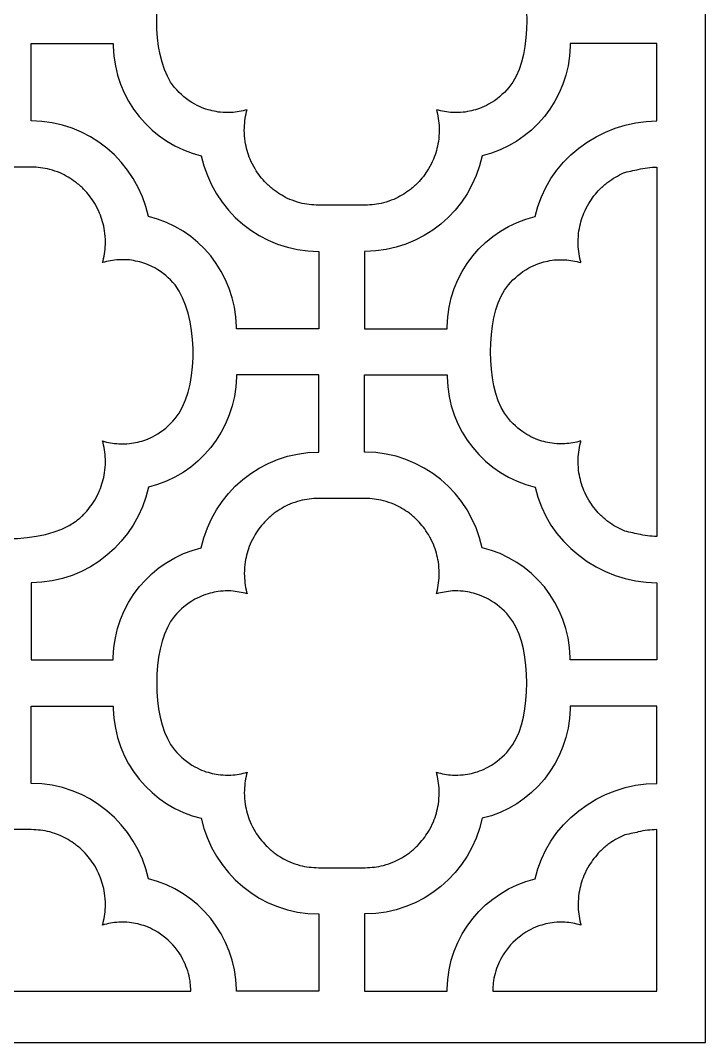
# Model space of a CAD drawing. Header units: centimetres. Extents: x -9.3 to 6, y -13.9 to 13.9.
# Drawn here: x -6.84 to -2.43, y -13.91 to -7.32 of the extents above; entities that cross this region are included whole.
import ezdxf

# ---------------------------------------------------------------- set-up
doc = ezdxf.new("R2010")
doc.units = ezdxf.units.CM
doc.header["$MEASUREMENT"] = 0
doc.layers.add('layer 1', color=7, linetype='Continuous')

msp = doc.modelspace()

# ---------------------------------------------------------------- linework, layer by layer
at = {"layer": 'layer 1', "color": 177}
msp.add_open_spline([(-9.26918, 13.91319), (-6.989, 13.91319), (-4.70881, 13.91319), (-2.42863, 13.91319), (-2.42863, 13.91319), (-2.42863, 4.64045), (-2.42863, -4.63228), (-2.42863, -13.90502), (-2.42863, -13.90502), (-4.70881, -13.90502), (-6.989, -13.90502), (-9.26918, -13.90502), (-9.26918, -13.90502), (-9.26918, -4.63228), (-9.26918, 4.64045), (-9.26918, 13.91319)], degree=3, knots=[0, 0, 0, 0, 0.2, 0.2, 0.2, 0.2, 0.4, 0.4, 0.4, 0.4, 0.6, 0.6, 0.6, 0.6, 1, 1, 1, 1], dxfattribs=at)
at = {"layer": 'layer 1', "color": 7}
for points, knots in [([(-3.66985, -6.92896), (-3.67836, -6.91746), (-3.68689, -6.90595), (-3.6954, -6.89445), (-3.6954, -6.89445), (-3.73439, -6.84898), (-3.77468, -6.81531), (-3.82626, -6.78527), (-3.82626, -6.78527), (-3.84557, -6.77525), (-3.86446, -6.7666), (-3.88464, -6.75853), (-3.88464, -6.75853), (-3.92015, -6.74634), (-3.95328, -6.73865), (-3.99046, -6.73386), (-3.99046, -6.73386), (-4.01343, -6.73208), (-4.03534, -6.73153), (-4.05837, -6.73213), (-4.05837, -6.73213), (-4.09495, -6.73495), (-4.12778, -6.7407), (-4.16292, -6.75062), (-4.16292, -6.75062), (-4.16178, -6.74678), (-4.16065, -6.74291), (-4.15954, -6.739), (-4.15954, -6.739), (-4.15019, -6.69819), (-4.14557, -6.66059), (-4.14451, -6.6187), (-4.14451, -6.6187), (-4.14514, -6.59374), (-4.1469, -6.57002), (-4.15003, -6.54524), (-4.15003, -6.54524), (-4.15716, -6.5051), (-4.16715, -6.46948), (-4.18199, -6.43155), (-4.18199, -6.43155), (-4.19168, -6.40993), (-4.20194, -6.38974), (-4.21366, -6.36917), (-4.21366, -6.36917), (-4.23509, -6.33543), (-4.25752, -6.30661), (-4.2849, -6.2776), (-4.2849, -6.2776), (-4.30185, -6.26125), (-4.31883, -6.24639), (-4.33724, -6.23175), (-4.33724, -6.23175), (-4.3696, -6.20845), (-4.40102, -6.19015), (-4.43721, -6.17357), (-4.43721, -6.17357), (-4.45922, -6.16477), (-4.48062, -6.15744), (-4.50337, -6.15088), (-4.50337, -6.15088), (-4.54374, -6.14142), (-4.58095, -6.13675), (-4.62237, -6.13569), (-4.62237, -6.13569), (-4.62269, -6.1357), (-4.62396, -6.13571), (-4.62561, -6.13572), (-4.62561, -6.13572), (-4.72366, -6.13572), (-4.8217, -6.13572), (-4.91974, -6.13572), (-4.91974, -6.13572), (-4.92139, -6.13571), (-4.92266, -6.1357), (-4.92298, -6.13569), (-4.92298, -6.13569), (-4.9644, -6.13675), (-5.0016, -6.14142), (-5.04198, -6.15088), (-5.04198, -6.15088), (-5.06474, -6.15744), (-5.08613, -6.16477), (-5.10814, -6.17357), (-5.10814, -6.17357), (-5.14433, -6.19015), (-5.17575, -6.20845), (-5.20811, -6.23175), (-5.20811, -6.23175), (-5.22653, -6.24639), (-5.2435, -6.26125), (-5.26045, -6.2776), (-5.26045, -6.2776), (-5.28783, -6.30661), (-5.31026, -6.33543), (-5.33169, -6.36917), (-5.33169, -6.36917), (-5.34342, -6.38974), (-5.35367, -6.40993), (-5.36336, -6.43155), (-5.36336, -6.43155), (-5.3782, -6.46948), (-5.38819, -6.5051), (-5.39532, -6.54524), (-5.39532, -6.54524), (-5.39846, -6.57002), (-5.40021, -6.59374), (-5.40084, -6.6187), (-5.40084, -6.6187), (-5.39979, -6.66059), (-5.39516, -6.69819), (-5.38581, -6.739), (-5.38581, -6.739), (-5.38471, -6.74291), (-5.38358, -6.74678), (-5.38243, -6.75062), (-5.38243, -6.75062), (-5.41757, -6.7407), (-5.45041, -6.73495), (-5.48698, -6.73213), (-5.48698, -6.73213), (-5.51001, -6.73153), (-5.53192, -6.73208), (-5.55489, -6.73386), (-5.55489, -6.73386), (-5.59208, -6.73865), (-5.6252, -6.74634), (-5.66071, -6.75853), (-5.66071, -6.75853), (-5.68089, -6.7666), (-5.69978, -6.77525), (-5.7191, -6.78527), (-5.7191, -6.78527), (-5.77068, -6.81531), (-5.81096, -6.84898), (-5.84995, -6.89445), (-5.84995, -6.89445), (-5.85847, -6.90595), (-5.86699, -6.91746), (-5.87551, -6.92896), (-5.87551, -6.92896), (-5.9952, -7.11737), (-5.99521, -7.53223), (-5.87551, -7.72064), (-5.87551, -7.72064), (-5.86699, -7.73214), (-5.85847, -7.74365), (-5.84995, -7.75515), (-5.84995, -7.75515), (-5.81096, -7.80062), (-5.77068, -7.83429), (-5.7191, -7.86433), (-5.7191, -7.86433), (-5.69978, -7.87435), (-5.68089, -7.88301), (-5.66071, -7.89107), (-5.66071, -7.89107), (-5.6252, -7.90325), (-5.59208, -7.91095), (-5.55489, -7.91574), (-5.55489, -7.91574), (-5.53192, -7.91752), (-5.51001, -7.91807), (-5.48698, -7.91747), (-5.48698, -7.91747), (-5.45041, -7.91465), (-5.41757, -7.9089), (-5.38243, -7.89899), (-5.38243, -7.89899), (-5.38358, -7.90282), (-5.38471, -7.90669), (-5.38581, -7.9106), (-5.38581, -7.9106), (-5.39516, -7.95141), (-5.39979, -7.98901), (-5.40084, -8.0309), (-5.40084, -8.0309), (-5.40021, -8.05586), (-5.39846, -8.07958), (-5.39532, -8.10436), (-5.39532, -8.10436), (-5.38819, -8.1445), (-5.3782, -8.18012), (-5.36336, -8.21805), (-5.36336, -8.21805), (-5.35367, -8.23967), (-5.34342, -8.25986), (-5.33169, -8.28043), (-5.33169, -8.28043), (-5.31026, -8.31416), (-5.28783, -8.34299), (-5.26045, -8.37201), (-5.26045, -8.37201), (-5.2435, -8.38835), (-5.22653, -8.40322), (-5.20811, -8.41785), (-5.20811, -8.41785), (-5.17575, -8.44115), (-5.14433, -8.45945), (-5.10814, -8.47603), (-5.10814, -8.47603), (-5.08613, -8.48483), (-5.06474, -8.49216), (-5.04198, -8.49872), (-5.04198, -8.49872), (-5.0016, -8.50818), (-4.9644, -8.51285), (-4.92298, -8.51391), (-4.92298, -8.51391), (-4.92266, -8.5139), (-4.92139, -8.51389), (-4.91974, -8.51388), (-4.91974, -8.51388), (-4.8217, -8.51388), (-4.72366, -8.51388), (-4.62561, -8.51388), (-4.62561, -8.51388), (-4.62396, -8.51389), (-4.62269, -8.5139), (-4.62237, -8.51391), (-4.62237, -8.51391), (-4.58095, -8.51285), (-4.54374, -8.50818), (-4.50337, -8.49872), (-4.50337, -8.49872), (-4.48062, -8.49216), (-4.45922, -8.48483), (-4.43721, -8.47603), (-4.43721, -8.47603), (-4.40102, -8.45945), (-4.3696, -8.44115), (-4.33724, -8.41785), (-4.33724, -8.41785), (-4.31883, -8.40322), (-4.30185, -8.38835), (-4.2849, -8.37201), (-4.2849, -8.37201), (-4.25752, -8.34299), (-4.23509, -8.31416), (-4.21366, -8.28043), (-4.21366, -8.28043), (-4.20194, -8.25986), (-4.19168, -8.23967), (-4.18199, -8.21805), (-4.18199, -8.21805), (-4.16715, -8.18012), (-4.15716, -8.1445), (-4.15003, -8.10436), (-4.15003, -8.10436), (-4.1469, -8.07958), (-4.14514, -8.05586), (-4.14451, -8.0309), (-4.14451, -8.0309), (-4.14557, -7.98901), (-4.15019, -7.95141), (-4.15954, -7.9106), (-4.15954, -7.9106), (-4.16065, -7.90669), (-4.16178, -7.90282), (-4.16292, -7.89899), (-4.16292, -7.89899), (-4.12778, -7.9089), (-4.09495, -7.91465), (-4.05837, -7.91747), (-4.05837, -7.91747), (-4.03534, -7.91807), (-4.01343, -7.91752), (-3.99046, -7.91574), (-3.99046, -7.91574), (-3.95328, -7.91095), (-3.92015, -7.90325), (-3.88464, -7.89107), (-3.88464, -7.89107), (-3.86446, -7.88301), (-3.84557, -7.87435), (-3.82626, -7.86433), (-3.82626, -7.86433), (-3.77468, -7.83429), (-3.73439, -7.80062), (-3.6954, -7.75515), (-3.6954, -7.75515), (-3.68689, -7.74365), (-3.67836, -7.73214), (-3.66985, -7.72064), (-3.66985, -7.72064), (-3.55015, -7.53223), (-3.55016, -7.11736), (-3.66985, -6.92896)], [0, 0, 0, 0, 0.0136986, 0.0136986, 0.0136986, 0.0136986, 0.0273973, 0.0273973, 0.0273973, 0.0273973, 0.0410959, 0.0410959, 0.0410959, 0.0410959, 0.0547945, 0.0547945, 0.0547945, 0.0547945, 0.0684932, 0.0684932, 0.0684932, 0.0684932, 0.0821918, 0.0821918, 0.0821918, 0.0821918, 0.0958904, 0.0958904, 0.0958904, 0.0958904, 0.109589, 0.109589, 0.109589, 0.109589, 0.1232877, 0.1232877, 0.1232877, 0.1232877, 0.1369863, 0.1369863, 0.1369863, 0.1369863, 0.1506849, 0.1506849, 0.1506849, 0.1506849, 0.1643836, 0.1643836, 0.1643836, 0.1643836, 0.1780822, 0.1780822, 0.1780822, 0.1780822, 0.1917808, 0.1917808, 0.1917808, 0.1917808, 0.2054795, 0.2054795, 0.2054795, 0.2054795, 0.2191781, 0.2191781, 0.2191781, 0.2191781, 0.2328767, 0.2328767, 0.2328767, 0.2328767, 0.2465753, 0.2465753, 0.2465753, 0.2465753, 0.260274, 0.260274, 0.260274, 0.260274, 0.2739726, 0.2739726, 0.2739726, 0.2739726, 0.2876712, 0.2876712, 0.2876712, 0.2876712, 0.3013699, 0.3013699, 0.3013699, 0.3013699, 0.3150685, 0.3150685, 0.3150685, 0.3150685, 0.3287671, 0.3287671, 0.3287671, 0.3287671, 0.3424658, 0.3424658, 0.3424658, 0.3424658, 0.3561644, 0.3561644, 0.3561644, 0.3561644, 0.369863, 0.369863, 0.369863, 0.369863, 0.3835616, 0.3835616, 0.3835616, 0.3835616, 0.3972603, 0.3972603, 0.3972603, 0.3972603, 0.4109589, 0.4109589, 0.4109589, 0.4109589, 0.4246575, 0.4246575, 0.4246575, 0.4246575, 0.4383562, 0.4383562, 0.4383562, 0.4383562, 0.4520548, 0.4520548, 0.4520548, 0.4520548, 0.4657534, 0.4657534, 0.4657534, 0.4657534, 0.4794521, 0.4794521, 0.4794521, 0.4794521, 0.4931507, 0.4931507, 0.4931507, 0.4931507, 0.5068493, 0.5068493, 0.5068493, 0.5068493, 0.5205479, 0.5205479, 0.5205479, 0.5205479, 0.5342466, 0.5342466, 0.5342466, 0.5342466, 0.5479452, 0.5479452, 0.5479452, 0.5479452, 0.5616438, 0.5616438, 0.5616438, 0.5616438, 0.5753425, 0.5753425, 0.5753425, 0.5753425, 0.5890411, 0.5890411, 0.5890411, 0.5890411, 0.6027397, 0.6027397, 0.6027397, 0.6027397, 0.6164384, 0.6164384, 0.6164384, 0.6164384, 0.630137, 0.630137, 0.630137, 0.630137, 0.6438356, 0.6438356, 0.6438356, 0.6438356, 0.6575342, 0.6575342, 0.6575342, 0.6575342, 0.6712329, 0.6712329, 0.6712329, 0.6712329, 0.6849315, 0.6849315, 0.6849315, 0.6849315, 0.6986301, 0.6986301, 0.6986301, 0.6986301, 0.7123288, 0.7123288, 0.7123288, 0.7123288, 0.7260274, 0.7260274, 0.7260274, 0.7260274, 0.739726, 0.739726, 0.739726, 0.739726, 0.7534247, 0.7534247, 0.7534247, 0.7534247, 0.7671233, 0.7671233, 0.7671233, 0.7671233, 0.7808219, 0.7808219, 0.7808219, 0.7808219, 0.7945205, 0.7945205, 0.7945205, 0.7945205, 0.8082192, 0.8082192, 0.8082192, 0.8082192, 0.8219178, 0.8219178, 0.8219178, 0.8219178, 0.8356164, 0.8356164, 0.8356164, 0.8356164, 0.8493151, 0.8493151, 0.8493151, 0.8493151, 0.8630137, 0.8630137, 0.8630137, 0.8630137, 0.8767123, 0.8767123, 0.8767123, 0.8767123, 0.890411, 0.890411, 0.890411, 0.890411, 0.9041096, 0.9041096, 0.9041096, 0.9041096, 0.9178082, 0.9178082, 0.9178082, 0.9178082, 0.9315068, 0.9315068, 0.9315068, 0.9315068, 0.9452055, 0.9452055, 0.9452055, 0.9452055, 0.9589041, 0.9589041, 0.9589041, 0.9589041, 0.9726027, 0.9726027, 0.9726027, 0.9726027, 1, 1, 1, 1]), ([(-6.24499, -7.47345), (-6.42156, -7.47345), (-6.59812, -7.47345), (-6.77469, -7.47345), (-6.77469, -7.47345), (-6.77469, -7.63929), (-6.77469, -7.80513), (-6.77469, -7.97098), (-6.77469, -7.97098), (-6.77382, -7.97098), (-6.77326, -7.97097), (-6.77313, -7.97097), (-6.77313, -7.97097), (-6.40385, -7.97097), (-6.09377, -8.23537), (-6.01852, -8.58644), (-6.01852, -8.58644), (-5.69805, -8.66257), (-5.45722, -8.95161), (-5.45118, -9.29679), (-5.45118, -9.29679), (-5.45115, -9.29848), (-5.45112, -9.30343), (-5.4511, -9.3089), (-5.4511, -9.3089), (-5.27398, -9.3089), (-5.09686, -9.3089), (-4.91974, -9.3089), (-4.91974, -9.3089), (-4.91974, -9.14303), (-4.91974, -8.97716), (-4.91974, -8.8113), (-4.91974, -8.8113), (-4.92139, -8.81131), (-4.92266, -8.81131), (-4.92298, -8.81131), (-4.92298, -8.81131), (-5.29226, -8.81131), (-5.60235, -8.54691), (-5.67759, -8.19584), (-5.67759, -8.19584), (-5.99672, -8.12004), (-6.23687, -7.8331), (-6.24485, -7.48984), (-6.24485, -7.48984), (-6.24491, -7.48709), (-6.24496, -7.48026), (-6.24499, -7.47345)], [0, 0, 0, 0, 0.0769231, 0.0769231, 0.0769231, 0.0769231, 0.1538462, 0.1538462, 0.1538462, 0.1538462, 0.2307692, 0.2307692, 0.2307692, 0.2307692, 0.3076923, 0.3076923, 0.3076923, 0.3076923, 0.3846154, 0.3846154, 0.3846154, 0.3846154, 0.4615385, 0.4615385, 0.4615385, 0.4615385, 0.5384615, 0.5384615, 0.5384615, 0.5384615, 0.6153846, 0.6153846, 0.6153846, 0.6153846, 0.6923077, 0.6923077, 0.6923077, 0.6923077, 0.7692308, 0.7692308, 0.7692308, 0.7692308, 0.8461538, 0.8461538, 0.8461538, 0.8461538, 1, 1, 1, 1]), ([(-3.30037, -7.47345), (-3.11414, -7.47345), (-2.92792, -7.47345), (-2.7417, -7.47345), (-2.7417, -7.47345), (-2.7417, -7.63929), (-2.7417, -7.80513), (-2.7417, -7.97098), (-2.7417, -7.97098), (-2.74258, -7.97098), (-2.74313, -7.97097), (-2.74327, -7.97097), (-2.74327, -7.97097), (-3.11254, -7.97097), (-3.45159, -8.23537), (-3.52683, -8.58644), (-3.52683, -8.58644), (-3.8473, -8.66257), (-4.08813, -8.95161), (-4.09417, -9.29679), (-4.09417, -9.29679), (-4.0942, -9.29848), (-4.09423, -9.30343), (-4.09425, -9.3089), (-4.09425, -9.3089), (-4.27137, -9.3089), (-4.4485, -9.3089), (-4.62561, -9.3089), (-4.62561, -9.3089), (-4.62561, -9.14303), (-4.62561, -8.97716), (-4.62561, -8.8113), (-4.62561, -8.8113), (-4.62396, -8.81131), (-4.62269, -8.81131), (-4.62237, -8.81131), (-4.62237, -8.81131), (-4.25309, -8.81131), (-3.943, -8.54691), (-3.86777, -8.19584), (-3.86777, -8.19584), (-3.54864, -8.12004), (-3.30848, -7.8331), (-3.30051, -7.48984), (-3.30051, -7.48984), (-3.30044, -7.48709), (-3.3004, -7.48026), (-3.30037, -7.47345)], [0, 0, 0, 0, 0.0769231, 0.0769231, 0.0769231, 0.0769231, 0.1538462, 0.1538462, 0.1538462, 0.1538462, 0.2307692, 0.2307692, 0.2307692, 0.2307692, 0.3076923, 0.3076923, 0.3076923, 0.3076923, 0.3846154, 0.3846154, 0.3846154, 0.3846154, 0.4615385, 0.4615385, 0.4615385, 0.4615385, 0.5384615, 0.5384615, 0.5384615, 0.5384615, 0.6153846, 0.6153846, 0.6153846, 0.6153846, 0.6923077, 0.6923077, 0.6923077, 0.6923077, 0.7692308, 0.7692308, 0.7692308, 0.7692308, 0.8461538, 0.8461538, 0.8461538, 0.8461538, 1, 1, 1, 1]), ([(-8.02628, -9.06165), (-8.01777, -9.05014), (-8.00924, -9.03864), (-8.00073, -9.02713), (-8.00073, -9.02713), (-7.96174, -8.98167), (-7.92145, -8.94799), (-7.86987, -8.91796), (-7.86987, -8.91796), (-7.85056, -8.90794), (-7.83166, -8.89928), (-7.81149, -8.89121), (-7.81149, -8.89121), (-7.77598, -8.87903), (-7.74285, -8.87133), (-7.70566, -8.86654), (-7.70566, -8.86654), (-7.6827, -8.86477), (-7.66079, -8.86421), (-7.63776, -8.86481), (-7.63776, -8.86481), (-7.60118, -8.86763), (-7.56835, -8.87338), (-7.53321, -8.8833), (-7.53321, -8.8833), (-7.53436, -8.87946), (-7.53548, -8.87559), (-7.53658, -8.87168), (-7.53658, -8.87168), (-7.54594, -8.83087), (-7.55056, -8.79327), (-7.55161, -8.75139), (-7.55161, -8.75139), (-7.55098, -8.72643), (-7.54923, -8.70271), (-7.5461, -8.67793), (-7.5461, -8.67793), (-7.53897, -8.63778), (-7.52898, -8.60217), (-7.51413, -8.56423), (-7.51413, -8.56423), (-7.50444, -8.54262), (-7.49419, -8.52242), (-7.48247, -8.50186), (-7.48247, -8.50186), (-7.46104, -8.46812), (-7.4386, -8.43929), (-7.41123, -8.41028), (-7.41123, -8.41028), (-7.39427, -8.39393), (-7.3773, -8.37907), (-7.35889, -8.36443), (-7.35889, -8.36443), (-7.32652, -8.34113), (-7.29511, -8.32283), (-7.25892, -8.30625), (-7.25892, -8.30625), (-7.23691, -8.29745), (-7.21551, -8.29012), (-7.19275, -8.28356), (-7.19275, -8.28356), (-7.15239, -8.2741), (-7.11518, -8.26944), (-7.07376, -8.26837), (-7.07376, -8.26837), (-7.07356, -8.26838), (-7.07235, -8.26838), (-7.0705, -8.26839), (-7.0705, -8.26839), (-6.9719, -8.26838), (-6.8733, -8.26838), (-6.77469, -8.26838), (-6.77469, -8.26838), (-6.77381, -8.26838), (-6.77325, -8.26837), (-6.77313, -8.26837), (-6.77313, -8.26837), (-6.73171, -8.26944), (-6.69451, -8.2741), (-6.65413, -8.28356), (-6.65413, -8.28356), (-6.63137, -8.29012), (-6.60998, -8.29745), (-6.58797, -8.30625), (-6.58797, -8.30625), (-6.55178, -8.32283), (-6.52037, -8.34113), (-6.488, -8.36443), (-6.488, -8.36443), (-6.46959, -8.37907), (-6.45261, -8.39393), (-6.43566, -8.41028), (-6.43566, -8.41028), (-6.40829, -8.43929), (-6.38585, -8.46812), (-6.36442, -8.50186), (-6.36442, -8.50186), (-6.3527, -8.52242), (-6.34244, -8.54262), (-6.33275, -8.56423), (-6.33275, -8.56423), (-6.31791, -8.60217), (-6.30792, -8.63778), (-6.30079, -8.67793), (-6.30079, -8.67793), (-6.29766, -8.70271), (-6.2959, -8.72643), (-6.29527, -8.75139), (-6.29527, -8.75139), (-6.29633, -8.79327), (-6.30095, -8.83087), (-6.3103, -8.87168), (-6.3103, -8.87168), (-6.3114, -8.87559), (-6.31253, -8.87946), (-6.31368, -8.8833), (-6.31368, -8.8833), (-6.27854, -8.87338), (-6.24571, -8.86763), (-6.20913, -8.86481), (-6.20913, -8.86481), (-6.1861, -8.86421), (-6.16419, -8.86477), (-6.14122, -8.86654), (-6.14122, -8.86654), (-6.10404, -8.87133), (-6.07091, -8.87903), (-6.03541, -8.89121), (-6.03541, -8.89121), (-6.01522, -8.89928), (-5.99633, -8.90794), (-5.97702, -8.91796), (-5.97702, -8.91796), (-5.92544, -8.94799), (-5.88516, -8.98167), (-5.84616, -9.02713), (-5.84616, -9.02713), (-5.70177, -9.22214), (-5.69126, -9.64986), (-5.8206, -9.85345), (-5.8206, -9.85345), (-5.82913, -9.86496), (-5.83764, -9.87646), (-5.84616, -9.88797), (-5.84616, -9.88797), (-5.88516, -9.93343), (-5.92544, -9.96711), (-5.97702, -9.99714), (-5.97702, -9.99714), (-5.99633, -10.00716), (-6.01522, -10.01582), (-6.03541, -10.02389), (-6.03541, -10.02389), (-6.07091, -10.03607), (-6.10404, -10.04376), (-6.14122, -10.04856), (-6.14122, -10.04856), (-6.16419, -10.05034), (-6.1861, -10.05088), (-6.20913, -10.05029), (-6.20913, -10.05029), (-6.24571, -10.04747), (-6.27854, -10.04171), (-6.31368, -10.0318), (-6.31368, -10.0318), (-6.31253, -10.03564), (-6.3114, -10.03951), (-6.3103, -10.04342), (-6.3103, -10.04342), (-6.30095, -10.08423), (-6.29633, -10.12183), (-6.29527, -10.16371), (-6.29527, -10.16371), (-6.2959, -10.18867), (-6.29766, -10.2124), (-6.30079, -10.23717), (-6.30079, -10.23717), (-6.30792, -10.27732), (-6.31791, -10.31294), (-6.33275, -10.35087), (-6.33275, -10.35087), (-6.34244, -10.37249), (-6.3527, -10.39268), (-6.36442, -10.41325), (-6.36442, -10.41325), (-6.38585, -10.44698), (-6.40829, -10.47581), (-6.43566, -10.50482), (-6.43566, -10.50482), (-6.45261, -10.52117), (-6.46959, -10.53603), (-6.488, -10.55067), (-6.488, -10.55067), (-6.69182, -10.69736), (-7.15512, -10.69733), (-7.35889, -10.55067), (-7.35889, -10.55067), (-7.3773, -10.53603), (-7.39427, -10.52117), (-7.41123, -10.50482), (-7.41123, -10.50482), (-7.4386, -10.47581), (-7.46104, -10.44698), (-7.48247, -10.41325), (-7.48247, -10.41325), (-7.49419, -10.39268), (-7.50444, -10.37249), (-7.51413, -10.35087), (-7.51413, -10.35087), (-7.52898, -10.31294), (-7.53897, -10.27732), (-7.5461, -10.23717), (-7.5461, -10.23717), (-7.54923, -10.2124), (-7.55098, -10.18867), (-7.55161, -10.16371), (-7.55161, -10.16371), (-7.55056, -10.12183), (-7.54594, -10.08423), (-7.53658, -10.04342), (-7.53658, -10.04342), (-7.53548, -10.03951), (-7.53436, -10.03564), (-7.53321, -10.0318), (-7.53321, -10.0318), (-7.56835, -10.04171), (-7.60118, -10.04747), (-7.63776, -10.05029), (-7.63776, -10.05029), (-7.66079, -10.05088), (-7.6827, -10.05034), (-7.70566, -10.04856), (-7.70566, -10.04856), (-7.74285, -10.04376), (-7.77598, -10.03607), (-7.81149, -10.02389), (-7.81149, -10.02389), (-7.83166, -10.01582), (-7.85056, -10.00716), (-7.86987, -9.99714), (-7.86987, -9.99714), (-8.16381, -9.82597), (-8.19136, -9.32147), (-8.02628, -9.06165)], [0, 0, 0, 0, 0.016129, 0.016129, 0.016129, 0.016129, 0.0322581, 0.0322581, 0.0322581, 0.0322581, 0.0483871, 0.0483871, 0.0483871, 0.0483871, 0.0645161, 0.0645161, 0.0645161, 0.0645161, 0.0806452, 0.0806452, 0.0806452, 0.0806452, 0.0967742, 0.0967742, 0.0967742, 0.0967742, 0.1129032, 0.1129032, 0.1129032, 0.1129032, 0.1290323, 0.1290323, 0.1290323, 0.1290323, 0.1451613, 0.1451613, 0.1451613, 0.1451613, 0.1612903, 0.1612903, 0.1612903, 0.1612903, 0.1774194, 0.1774194, 0.1774194, 0.1774194, 0.1935484, 0.1935484, 0.1935484, 0.1935484, 0.2096774, 0.2096774, 0.2096774, 0.2096774, 0.2258065, 0.2258065, 0.2258065, 0.2258065, 0.2419355, 0.2419355, 0.2419355, 0.2419355, 0.2580645, 0.2580645, 0.2580645, 0.2580645, 0.2741935, 0.2741935, 0.2741935, 0.2741935, 0.2903226, 0.2903226, 0.2903226, 0.2903226, 0.3064516, 0.3064516, 0.3064516, 0.3064516, 0.3225806, 0.3225806, 0.3225806, 0.3225806, 0.3387097, 0.3387097, 0.3387097, 0.3387097, 0.3548387, 0.3548387, 0.3548387, 0.3548387, 0.3709677, 0.3709677, 0.3709677, 0.3709677, 0.3870968, 0.3870968, 0.3870968, 0.3870968, 0.4032258, 0.4032258, 0.4032258, 0.4032258, 0.4193548, 0.4193548, 0.4193548, 0.4193548, 0.4354839, 0.4354839, 0.4354839, 0.4354839, 0.4516129, 0.4516129, 0.4516129, 0.4516129, 0.4677419, 0.4677419, 0.4677419, 0.4677419, 0.483871, 0.483871, 0.483871, 0.483871, 0.5, 0.5, 0.5, 0.5, 0.516129, 0.516129, 0.516129, 0.516129, 0.5322581, 0.5322581, 0.5322581, 0.5322581, 0.5483871, 0.5483871, 0.5483871, 0.5483871, 0.5645161, 0.5645161, 0.5645161, 0.5645161, 0.5806452, 0.5806452, 0.5806452, 0.5806452, 0.5967742, 0.5967742, 0.5967742, 0.5967742, 0.6129032, 0.6129032, 0.6129032, 0.6129032, 0.6290323, 0.6290323, 0.6290323, 0.6290323, 0.6451613, 0.6451613, 0.6451613, 0.6451613, 0.6612903, 0.6612903, 0.6612903, 0.6612903, 0.6774194, 0.6774194, 0.6774194, 0.6774194, 0.6935484, 0.6935484, 0.6935484, 0.6935484, 0.7096774, 0.7096774, 0.7096774, 0.7096774, 0.7258065, 0.7258065, 0.7258065, 0.7258065, 0.7419355, 0.7419355, 0.7419355, 0.7419355, 0.7580645, 0.7580645, 0.7580645, 0.7580645, 0.7741935, 0.7741935, 0.7741935, 0.7741935, 0.7903226, 0.7903226, 0.7903226, 0.7903226, 0.8064516, 0.8064516, 0.8064516, 0.8064516, 0.8225806, 0.8225806, 0.8225806, 0.8225806, 0.8387097, 0.8387097, 0.8387097, 0.8387097, 0.8548387, 0.8548387, 0.8548387, 0.8548387, 0.8709677, 0.8709677, 0.8709677, 0.8709677, 0.8870968, 0.8870968, 0.8870968, 0.8870968, 0.9032258, 0.9032258, 0.9032258, 0.9032258, 0.9193548, 0.9193548, 0.9193548, 0.9193548, 0.9354839, 0.9354839, 0.9354839, 0.9354839, 0.9516129, 0.9516129, 0.9516129, 0.9516129, 0.9677419, 0.9677419, 0.9677419, 0.9677419, 1, 1, 1, 1]), ([(-2.7417, -8.26838), (-2.74258, -8.26838), (-2.74314, -8.26837), (-2.74327, -8.26837), (-2.74327, -8.26837), (-2.78469, -8.26944), (-2.82189, -8.2741), (-2.86226, -8.28356), (-2.86226, -8.28356), (-2.88502, -8.29012), (-2.93538, -8.29745), (-2.95739, -8.30625), (-2.95739, -8.30625), (-2.99357, -8.32283), (-3.02499, -8.34113), (-3.05736, -8.36443), (-3.05736, -8.36443), (-3.07577, -8.37907), (-3.09274, -8.39393), (-3.10969, -8.41028), (-3.10969, -8.41028), (-3.13707, -8.43929), (-3.1595, -8.46812), (-3.18093, -8.50186), (-3.18093, -8.50186), (-3.19265, -8.52242), (-3.20291, -8.54262), (-3.2126, -8.56423), (-3.2126, -8.56423), (-3.22744, -8.60217), (-3.23743, -8.63778), (-3.24456, -8.67793), (-3.24456, -8.67793), (-3.24769, -8.70271), (-3.24945, -8.72643), (-3.25008, -8.75139), (-3.25008, -8.75139), (-3.24903, -8.79327), (-3.24441, -8.83087), (-3.23505, -8.87168), (-3.23505, -8.87168), (-3.23395, -8.87559), (-3.23282, -8.87946), (-3.23167, -8.8833), (-3.23167, -8.8833), (-3.26681, -8.87338), (-3.29964, -8.86763), (-3.33622, -8.86481), (-3.33622, -8.86481), (-3.35925, -8.86421), (-3.38116, -8.86477), (-3.40413, -8.86654), (-3.40413, -8.86654), (-3.44132, -8.87133), (-3.47444, -8.87903), (-3.50995, -8.89121), (-3.50995, -8.89121), (-3.53013, -8.89928), (-3.54902, -8.90794), (-3.56833, -8.91796), (-3.56833, -8.91796), (-3.61991, -8.94799), (-3.6602, -8.98167), (-3.69919, -9.02713), (-3.69919, -9.02713), (-3.70771, -9.03864), (-3.71623, -9.05014), (-3.72475, -9.06165), (-3.72475, -9.06165), (-3.84418, -9.24962), (-3.84418, -9.66547), (-3.72475, -9.85345), (-3.72475, -9.85345), (-3.71623, -9.86496), (-3.70771, -9.87646), (-3.69919, -9.88797), (-3.69919, -9.88797), (-3.6602, -9.93343), (-3.61991, -9.96711), (-3.56833, -9.99714), (-3.56833, -9.99714), (-3.54902, -10.00716), (-3.53013, -10.01582), (-3.50995, -10.02389), (-3.50995, -10.02389), (-3.47444, -10.03607), (-3.44132, -10.04376), (-3.40413, -10.04856), (-3.40413, -10.04856), (-3.38116, -10.05034), (-3.35925, -10.05088), (-3.33622, -10.05029), (-3.33622, -10.05029), (-3.29964, -10.04747), (-3.26681, -10.04171), (-3.23167, -10.0318), (-3.23167, -10.0318), (-3.23282, -10.03564), (-3.23395, -10.03951), (-3.23505, -10.04342), (-3.23505, -10.04342), (-3.24441, -10.08423), (-3.24903, -10.12183), (-3.25008, -10.16371), (-3.25008, -10.16371), (-3.24945, -10.18867), (-3.24769, -10.2124), (-3.24456, -10.23717), (-3.24456, -10.23717), (-3.23743, -10.27732), (-3.22744, -10.31294), (-3.2126, -10.35087), (-3.2126, -10.35087), (-3.20291, -10.37249), (-3.19265, -10.39268), (-3.18093, -10.41325), (-3.18093, -10.41325), (-3.1595, -10.44698), (-3.13707, -10.47581), (-3.10969, -10.50482), (-3.10969, -10.50482), (-3.09274, -10.52117), (-3.07577, -10.53603), (-3.05736, -10.55067), (-3.05736, -10.55067), (-3.02499, -10.57397), (-2.99357, -10.59227), (-2.95739, -10.60884), (-2.95739, -10.60884), (-2.93538, -10.61765), (-2.88502, -10.62498), (-2.86226, -10.63154), (-2.86226, -10.63154), (-2.82189, -10.641), (-2.78469, -10.64566), (-2.74327, -10.64673), (-2.74327, -10.64673), (-2.74314, -10.64673), (-2.74258, -10.64672), (-2.7417, -10.64672), (-2.7417, -10.64672), (-2.7417, -9.85394), (-2.7417, -9.06116), (-2.7417, -8.26838)], [0, 0, 0, 0, 0.027027, 0.027027, 0.027027, 0.027027, 0.0540541, 0.0540541, 0.0540541, 0.0540541, 0.0810811, 0.0810811, 0.0810811, 0.0810811, 0.1081081, 0.1081081, 0.1081081, 0.1081081, 0.1351351, 0.1351351, 0.1351351, 0.1351351, 0.1621622, 0.1621622, 0.1621622, 0.1621622, 0.1891892, 0.1891892, 0.1891892, 0.1891892, 0.2162162, 0.2162162, 0.2162162, 0.2162162, 0.2432432, 0.2432432, 0.2432432, 0.2432432, 0.2702703, 0.2702703, 0.2702703, 0.2702703, 0.2972973, 0.2972973, 0.2972973, 0.2972973, 0.3243243, 0.3243243, 0.3243243, 0.3243243, 0.3513514, 0.3513514, 0.3513514, 0.3513514, 0.3783784, 0.3783784, 0.3783784, 0.3783784, 0.4054054, 0.4054054, 0.4054054, 0.4054054, 0.4324324, 0.4324324, 0.4324324, 0.4324324, 0.4594595, 0.4594595, 0.4594595, 0.4594595, 0.4864865, 0.4864865, 0.4864865, 0.4864865, 0.5135135, 0.5135135, 0.5135135, 0.5135135, 0.5405405, 0.5405405, 0.5405405, 0.5405405, 0.5675676, 0.5675676, 0.5675676, 0.5675676, 0.5945946, 0.5945946, 0.5945946, 0.5945946, 0.6216216, 0.6216216, 0.6216216, 0.6216216, 0.6486486, 0.6486486, 0.6486486, 0.6486486, 0.6756757, 0.6756757, 0.6756757, 0.6756757, 0.7027027, 0.7027027, 0.7027027, 0.7027027, 0.7297297, 0.7297297, 0.7297297, 0.7297297, 0.7567568, 0.7567568, 0.7567568, 0.7567568, 0.7837838, 0.7837838, 0.7837838, 0.7837838, 0.8108108, 0.8108108, 0.8108108, 0.8108108, 0.8378378, 0.8378378, 0.8378378, 0.8378378, 0.8648649, 0.8648649, 0.8648649, 0.8648649, 0.8918919, 0.8918919, 0.8918919, 0.8918919, 0.9189189, 0.9189189, 0.9189189, 0.9189189, 0.9459459, 0.9459459, 0.9459459, 0.9459459, 1, 1, 1, 1]), ([(-6.24499, -11.44165), (-6.42156, -11.44165), (-6.59812, -11.44165), (-6.77469, -11.44165), (-6.77469, -11.44165), (-6.77469, -11.27581), (-6.77469, -11.10996), (-6.77469, -10.94413), (-6.77469, -10.94413), (-6.77382, -10.94413), (-6.77326, -10.94413), (-6.77313, -10.94413), (-6.77313, -10.94413), (-6.40385, -10.94413), (-6.09377, -10.67973), (-6.01852, -10.32866), (-6.01852, -10.32866), (-5.69805, -10.25254), (-5.45722, -9.96349), (-5.45118, -9.61831), (-5.45118, -9.61831), (-5.45115, -9.61662), (-5.45112, -9.61168), (-5.4511, -9.6062), (-5.4511, -9.6062), (-5.27398, -9.6062), (-5.09686, -9.6062), (-4.91974, -9.6062), (-4.91974, -9.6062), (-4.91974, -9.77207), (-4.91974, -9.93793), (-4.91974, -10.1038), (-4.91974, -10.1038), (-4.92139, -10.1038), (-4.92266, -10.10379), (-4.92298, -10.10379), (-4.92298, -10.10379), (-5.29226, -10.10379), (-5.60235, -10.36819), (-5.67759, -10.71926), (-5.67759, -10.71926), (-5.99672, -10.79506), (-6.23687, -11.082), (-6.24485, -11.42526), (-6.24485, -11.42526), (-6.24491, -11.42801), (-6.24496, -11.43484), (-6.24499, -11.44165)], [0, 0, 0, 0, 0.0769231, 0.0769231, 0.0769231, 0.0769231, 0.1538462, 0.1538462, 0.1538462, 0.1538462, 0.2307692, 0.2307692, 0.2307692, 0.2307692, 0.3076923, 0.3076923, 0.3076923, 0.3076923, 0.3846154, 0.3846154, 0.3846154, 0.3846154, 0.4615385, 0.4615385, 0.4615385, 0.4615385, 0.5384615, 0.5384615, 0.5384615, 0.5384615, 0.6153846, 0.6153846, 0.6153846, 0.6153846, 0.6923077, 0.6923077, 0.6923077, 0.6923077, 0.7692308, 0.7692308, 0.7692308, 0.7692308, 0.8461538, 0.8461538, 0.8461538, 0.8461538, 1, 1, 1, 1]), ([(-3.30037, -11.44165), (-3.11414, -11.44165), (-2.92792, -11.44165), (-2.7417, -11.44165), (-2.7417, -11.44165), (-2.7417, -11.27581), (-2.7417, -11.10996), (-2.7417, -10.94413), (-2.7417, -10.94413), (-2.74258, -10.94413), (-2.74313, -10.94413), (-2.74327, -10.94413), (-2.74327, -10.94413), (-3.11254, -10.94413), (-3.45159, -10.67973), (-3.52683, -10.32866), (-3.52683, -10.32866), (-3.8473, -10.25254), (-4.08813, -9.96349), (-4.09417, -9.61831), (-4.09417, -9.61831), (-4.0942, -9.61662), (-4.09423, -9.61168), (-4.09425, -9.6062), (-4.09425, -9.6062), (-4.27137, -9.6062), (-4.4485, -9.6062), (-4.62561, -9.6062), (-4.62561, -9.6062), (-4.62561, -9.77207), (-4.62561, -9.93793), (-4.62561, -10.1038), (-4.62561, -10.1038), (-4.62396, -10.1038), (-4.62269, -10.10379), (-4.62237, -10.10379), (-4.62237, -10.10379), (-4.25309, -10.10379), (-3.943, -10.36819), (-3.86777, -10.71926), (-3.86777, -10.71926), (-3.54864, -10.79506), (-3.30848, -11.082), (-3.30051, -11.42526), (-3.30051, -11.42526), (-3.30044, -11.42801), (-3.3004, -11.43484), (-3.30037, -11.44165)], [0, 0, 0, 0, 0.0769231, 0.0769231, 0.0769231, 0.0769231, 0.1538462, 0.1538462, 0.1538462, 0.1538462, 0.2307692, 0.2307692, 0.2307692, 0.2307692, 0.3076923, 0.3076923, 0.3076923, 0.3076923, 0.3846154, 0.3846154, 0.3846154, 0.3846154, 0.4615385, 0.4615385, 0.4615385, 0.4615385, 0.5384615, 0.5384615, 0.5384615, 0.5384615, 0.6153846, 0.6153846, 0.6153846, 0.6153846, 0.6923077, 0.6923077, 0.6923077, 0.6923077, 0.7692308, 0.7692308, 0.7692308, 0.7692308, 0.8461538, 0.8461538, 0.8461538, 0.8461538, 1, 1, 1, 1]), ([(-4.91974, -10.40122), (-4.8217, -10.40122), (-4.72366, -10.40122), (-4.62561, -10.40122), (-4.62561, -10.40122), (-4.62396, -10.40121), (-4.62269, -10.40119), (-4.62237, -10.40119), (-4.62237, -10.40119), (-4.58095, -10.40225), (-4.54374, -10.40692), (-4.50337, -10.41638), (-4.50337, -10.41638), (-4.48062, -10.42294), (-4.45922, -10.43027), (-4.43721, -10.43907), (-4.43721, -10.43907), (-4.40102, -10.45566), (-4.3696, -10.47395), (-4.33724, -10.49725), (-4.33724, -10.49725), (-4.31883, -10.51188), (-4.30185, -10.52675), (-4.2849, -10.5431), (-4.2849, -10.5431), (-4.25752, -10.57211), (-4.23509, -10.60094), (-4.21366, -10.63467), (-4.21366, -10.63467), (-4.20194, -10.65524), (-4.19168, -10.67543), (-4.18199, -10.69705), (-4.18199, -10.69705), (-4.16715, -10.73498), (-4.15716, -10.7706), (-4.15003, -10.81075), (-4.15003, -10.81075), (-4.1469, -10.83552), (-4.14514, -10.85924), (-4.14451, -10.8842), (-4.14451, -10.8842), (-4.14557, -10.92609), (-4.15019, -10.96369), (-4.15954, -11.0045), (-4.15954, -11.0045), (-4.16065, -11.00841), (-4.16178, -11.01228), (-4.16292, -11.01612), (-4.16292, -11.01612), (-4.12778, -11.0062), (-4.09495, -11.00045), (-4.05837, -10.99762), (-4.05837, -10.99762), (-4.03534, -10.99703), (-4.01343, -10.99758), (-3.99046, -10.99936), (-3.99046, -10.99936), (-3.95328, -11.00415), (-3.92015, -11.01185), (-3.88464, -11.02403), (-3.88464, -11.02403), (-3.86446, -11.0321), (-3.84557, -11.04075), (-3.82626, -11.05077), (-3.82626, -11.05077), (-3.77468, -11.08081), (-3.73439, -11.11448), (-3.6954, -11.15995), (-3.6954, -11.15995), (-3.68689, -11.17145), (-3.67836, -11.18296), (-3.66985, -11.19446), (-3.66985, -11.19446), (-3.55016, -11.38286), (-3.55015, -11.79773), (-3.66985, -11.98614), (-3.66985, -11.98614), (-3.67836, -11.99764), (-3.68689, -12.00915), (-3.6954, -12.02065), (-3.6954, -12.02065), (-3.73439, -12.06612), (-3.77468, -12.09979), (-3.82626, -12.12983), (-3.82626, -12.12983), (-3.84557, -12.13985), (-3.86446, -12.1485), (-3.88464, -12.15657), (-3.88464, -12.15657), (-3.92015, -12.16875), (-3.95328, -12.17645), (-3.99046, -12.18125), (-3.99046, -12.18125), (-4.01343, -12.18302), (-4.03534, -12.18357), (-4.05837, -12.18297), (-4.05837, -12.18297), (-4.09495, -12.18015), (-4.12778, -12.1744), (-4.16292, -12.16449), (-4.16292, -12.16449), (-4.16178, -12.16832), (-4.16065, -12.17219), (-4.15954, -12.1761), (-4.15954, -12.1761), (-4.15019, -12.21691), (-4.14557, -12.25451), (-4.14451, -12.2964), (-4.14451, -12.2964), (-4.14514, -12.32136), (-4.1469, -12.34508), (-4.15003, -12.36986), (-4.15003, -12.36986), (-4.15716, -12.41), (-4.16715, -12.44562), (-4.18199, -12.48355), (-4.18199, -12.48355), (-4.19168, -12.50517), (-4.20194, -12.52536), (-4.21366, -12.54593), (-4.21366, -12.54593), (-4.23509, -12.57967), (-4.25752, -12.60849), (-4.2849, -12.63751), (-4.2849, -12.63751), (-4.30185, -12.65385), (-4.31883, -12.66872), (-4.33724, -12.68336), (-4.33724, -12.68336), (-4.3696, -12.70665), (-4.40102, -12.72495), (-4.43721, -12.74153), (-4.43721, -12.74153), (-4.45922, -12.75033), (-4.48062, -12.75766), (-4.50337, -12.76422), (-4.50337, -12.76422), (-4.54374, -12.77368), (-4.58095, -12.77835), (-4.62237, -12.77942), (-4.62237, -12.77942), (-4.62269, -12.7794), (-4.62396, -12.77939), (-4.62561, -12.77938), (-4.62561, -12.77938), (-4.72366, -12.77938), (-4.8217, -12.77938), (-4.91974, -12.77938), (-4.91974, -12.77938), (-4.92139, -12.77939), (-4.92266, -12.7794), (-4.92298, -12.77942), (-4.92298, -12.77942), (-4.9644, -12.77835), (-5.0016, -12.77368), (-5.04198, -12.76422), (-5.04198, -12.76422), (-5.06474, -12.75766), (-5.08613, -12.75033), (-5.10814, -12.74153), (-5.10814, -12.74153), (-5.14433, -12.72495), (-5.17575, -12.70665), (-5.20811, -12.68336), (-5.20811, -12.68336), (-5.22653, -12.66872), (-5.2435, -12.65385), (-5.26045, -12.63751), (-5.26045, -12.63751), (-5.28783, -12.60849), (-5.31026, -12.57967), (-5.33169, -12.54593), (-5.33169, -12.54593), (-5.34342, -12.52536), (-5.35367, -12.50517), (-5.36336, -12.48355), (-5.36336, -12.48355), (-5.3782, -12.44562), (-5.38819, -12.41), (-5.39532, -12.36986), (-5.39532, -12.36986), (-5.39846, -12.34508), (-5.40021, -12.32136), (-5.40084, -12.2964), (-5.40084, -12.2964), (-5.39979, -12.25451), (-5.39516, -12.21691), (-5.38581, -12.1761), (-5.38581, -12.1761), (-5.38471, -12.17219), (-5.38358, -12.16832), (-5.38243, -12.16449), (-5.38243, -12.16449), (-5.41757, -12.1744), (-5.45041, -12.18015), (-5.48698, -12.18297), (-5.48698, -12.18297), (-5.51001, -12.18357), (-5.53192, -12.18302), (-5.55489, -12.18125), (-5.55489, -12.18125), (-5.59208, -12.17645), (-5.6252, -12.16875), (-5.66071, -12.15657), (-5.66071, -12.15657), (-5.68089, -12.1485), (-5.69978, -12.13985), (-5.7191, -12.12983), (-5.7191, -12.12983), (-5.77068, -12.09979), (-5.81096, -12.06612), (-5.84995, -12.02065), (-5.84995, -12.02065), (-5.85847, -12.00915), (-5.86699, -11.99764), (-5.87551, -11.98614), (-5.87551, -11.98614), (-5.99521, -11.79773), (-5.9952, -11.38287), (-5.87551, -11.19446), (-5.87551, -11.19446), (-5.86699, -11.18296), (-5.85847, -11.17145), (-5.84995, -11.15995), (-5.84995, -11.15995), (-5.81096, -11.11448), (-5.77068, -11.08081), (-5.7191, -11.05077), (-5.7191, -11.05077), (-5.69978, -11.04075), (-5.68089, -11.0321), (-5.66071, -11.02403), (-5.66071, -11.02403), (-5.6252, -11.01185), (-5.59208, -11.00415), (-5.55489, -10.99936), (-5.55489, -10.99936), (-5.53192, -10.99758), (-5.51001, -10.99703), (-5.48698, -10.99762), (-5.48698, -10.99762), (-5.45041, -11.00045), (-5.41757, -11.0062), (-5.38243, -11.01612), (-5.38243, -11.01612), (-5.38358, -11.01228), (-5.38471, -11.00841), (-5.38581, -11.0045), (-5.38581, -11.0045), (-5.39516, -10.96369), (-5.39979, -10.92609), (-5.40084, -10.8842), (-5.40084, -10.8842), (-5.40021, -10.85924), (-5.39846, -10.83552), (-5.39532, -10.81075), (-5.39532, -10.81075), (-5.38819, -10.7706), (-5.3782, -10.73498), (-5.36336, -10.69705), (-5.36336, -10.69705), (-5.35367, -10.67543), (-5.34342, -10.65524), (-5.33169, -10.63467), (-5.33169, -10.63467), (-5.31026, -10.60094), (-5.28783, -10.57211), (-5.26045, -10.5431), (-5.26045, -10.5431), (-5.2435, -10.52675), (-5.22653, -10.51188), (-5.20811, -10.49725), (-5.20811, -10.49725), (-5.17575, -10.47395), (-5.14433, -10.45566), (-5.10814, -10.43907), (-5.10814, -10.43907), (-5.08613, -10.43027), (-5.06474, -10.42294), (-5.04198, -10.41638), (-5.04198, -10.41638), (-5.0016, -10.40692), (-4.9644, -10.40225), (-4.92298, -10.40119), (-4.92298, -10.40119), (-4.92266, -10.40119), (-4.92139, -10.40121), (-4.91974, -10.40122)], [0, 0, 0, 0, 0.0136986, 0.0136986, 0.0136986, 0.0136986, 0.0273973, 0.0273973, 0.0273973, 0.0273973, 0.0410959, 0.0410959, 0.0410959, 0.0410959, 0.0547945, 0.0547945, 0.0547945, 0.0547945, 0.0684932, 0.0684932, 0.0684932, 0.0684932, 0.0821918, 0.0821918, 0.0821918, 0.0821918, 0.0958904, 0.0958904, 0.0958904, 0.0958904, 0.109589, 0.109589, 0.109589, 0.109589, 0.1232877, 0.1232877, 0.1232877, 0.1232877, 0.1369863, 0.1369863, 0.1369863, 0.1369863, 0.1506849, 0.1506849, 0.1506849, 0.1506849, 0.1643836, 0.1643836, 0.1643836, 0.1643836, 0.1780822, 0.1780822, 0.1780822, 0.1780822, 0.1917808, 0.1917808, 0.1917808, 0.1917808, 0.2054795, 0.2054795, 0.2054795, 0.2054795, 0.2191781, 0.2191781, 0.2191781, 0.2191781, 0.2328767, 0.2328767, 0.2328767, 0.2328767, 0.2465753, 0.2465753, 0.2465753, 0.2465753, 0.260274, 0.260274, 0.260274, 0.260274, 0.2739726, 0.2739726, 0.2739726, 0.2739726, 0.2876712, 0.2876712, 0.2876712, 0.2876712, 0.3013699, 0.3013699, 0.3013699, 0.3013699, 0.3150685, 0.3150685, 0.3150685, 0.3150685, 0.3287671, 0.3287671, 0.3287671, 0.3287671, 0.3424658, 0.3424658, 0.3424658, 0.3424658, 0.3561644, 0.3561644, 0.3561644, 0.3561644, 0.369863, 0.369863, 0.369863, 0.369863, 0.3835616, 0.3835616, 0.3835616, 0.3835616, 0.3972603, 0.3972603, 0.3972603, 0.3972603, 0.4109589, 0.4109589, 0.4109589, 0.4109589, 0.4246575, 0.4246575, 0.4246575, 0.4246575, 0.4383562, 0.4383562, 0.4383562, 0.4383562, 0.4520548, 0.4520548, 0.4520548, 0.4520548, 0.4657534, 0.4657534, 0.4657534, 0.4657534, 0.4794521, 0.4794521, 0.4794521, 0.4794521, 0.4931507, 0.4931507, 0.4931507, 0.4931507, 0.5068493, 0.5068493, 0.5068493, 0.5068493, 0.5205479, 0.5205479, 0.5205479, 0.5205479, 0.5342466, 0.5342466, 0.5342466, 0.5342466, 0.5479452, 0.5479452, 0.5479452, 0.5479452, 0.5616438, 0.5616438, 0.5616438, 0.5616438, 0.5753425, 0.5753425, 0.5753425, 0.5753425, 0.5890411, 0.5890411, 0.5890411, 0.5890411, 0.6027397, 0.6027397, 0.6027397, 0.6027397, 0.6164384, 0.6164384, 0.6164384, 0.6164384, 0.630137, 0.630137, 0.630137, 0.630137, 0.6438356, 0.6438356, 0.6438356, 0.6438356, 0.6575342, 0.6575342, 0.6575342, 0.6575342, 0.6712329, 0.6712329, 0.6712329, 0.6712329, 0.6849315, 0.6849315, 0.6849315, 0.6849315, 0.6986301, 0.6986301, 0.6986301, 0.6986301, 0.7123288, 0.7123288, 0.7123288, 0.7123288, 0.7260274, 0.7260274, 0.7260274, 0.7260274, 0.739726, 0.739726, 0.739726, 0.739726, 0.7534247, 0.7534247, 0.7534247, 0.7534247, 0.7671233, 0.7671233, 0.7671233, 0.7671233, 0.7808219, 0.7808219, 0.7808219, 0.7808219, 0.7945205, 0.7945205, 0.7945205, 0.7945205, 0.8082192, 0.8082192, 0.8082192, 0.8082192, 0.8219178, 0.8219178, 0.8219178, 0.8219178, 0.8356164, 0.8356164, 0.8356164, 0.8356164, 0.8493151, 0.8493151, 0.8493151, 0.8493151, 0.8630137, 0.8630137, 0.8630137, 0.8630137, 0.8767123, 0.8767123, 0.8767123, 0.8767123, 0.890411, 0.890411, 0.890411, 0.890411, 0.9041096, 0.9041096, 0.9041096, 0.9041096, 0.9178082, 0.9178082, 0.9178082, 0.9178082, 0.9315068, 0.9315068, 0.9315068, 0.9315068, 0.9452055, 0.9452055, 0.9452055, 0.9452055, 0.9589041, 0.9589041, 0.9589041, 0.9589041, 0.9726027, 0.9726027, 0.9726027, 0.9726027, 1, 1, 1, 1]), ([(-6.24499, -11.73895), (-6.42156, -11.73895), (-6.59812, -11.73895), (-6.77469, -11.73895), (-6.77469, -11.73895), (-6.77469, -11.90479), (-6.77469, -12.07063), (-6.77469, -12.23648), (-6.77469, -12.23648), (-6.77382, -12.23648), (-6.77326, -12.23647), (-6.77313, -12.23647), (-6.77313, -12.23647), (-6.40385, -12.23647), (-6.09377, -12.50087), (-6.01852, -12.85194), (-6.01852, -12.85194), (-5.69805, -12.92807), (-5.45722, -13.21711), (-5.45118, -13.56229), (-5.45118, -13.56229), (-5.45115, -13.56398), (-5.45112, -13.56893), (-5.4511, -13.5744), (-5.4511, -13.5744), (-5.27398, -13.5744), (-5.09686, -13.5744), (-4.91974, -13.5744), (-4.91974, -13.5744), (-4.91974, -13.40853), (-4.91974, -13.24266), (-4.91974, -13.0768), (-4.91974, -13.0768), (-4.92139, -13.07681), (-4.92266, -13.07681), (-4.92298, -13.07681), (-4.92298, -13.07681), (-5.29226, -13.07681), (-5.60235, -12.81241), (-5.67759, -12.46134), (-5.67759, -12.46134), (-5.99672, -12.38554), (-6.23687, -12.0986), (-6.24485, -11.75534), (-6.24485, -11.75534), (-6.24491, -11.75259), (-6.24496, -11.74576), (-6.24499, -11.73895)], [0, 0, 0, 0, 0.0769231, 0.0769231, 0.0769231, 0.0769231, 0.1538462, 0.1538462, 0.1538462, 0.1538462, 0.2307692, 0.2307692, 0.2307692, 0.2307692, 0.3076923, 0.3076923, 0.3076923, 0.3076923, 0.3846154, 0.3846154, 0.3846154, 0.3846154, 0.4615385, 0.4615385, 0.4615385, 0.4615385, 0.5384615, 0.5384615, 0.5384615, 0.5384615, 0.6153846, 0.6153846, 0.6153846, 0.6153846, 0.6923077, 0.6923077, 0.6923077, 0.6923077, 0.7692308, 0.7692308, 0.7692308, 0.7692308, 0.8461538, 0.8461538, 0.8461538, 0.8461538, 1, 1, 1, 1]), ([(-3.30037, -11.73895), (-3.11414, -11.73895), (-2.92792, -11.73895), (-2.7417, -11.73895), (-2.7417, -11.73895), (-2.7417, -11.90479), (-2.7417, -12.07063), (-2.7417, -12.23648), (-2.7417, -12.23648), (-2.74258, -12.23648), (-2.74313, -12.23647), (-2.74327, -12.23647), (-2.74327, -12.23647), (-3.11254, -12.23647), (-3.45159, -12.50087), (-3.52683, -12.85194), (-3.52683, -12.85194), (-3.8473, -12.92807), (-4.08813, -13.21711), (-4.09417, -13.56229), (-4.09417, -13.56229), (-4.0942, -13.56398), (-4.09423, -13.56893), (-4.09425, -13.5744), (-4.09425, -13.5744), (-4.27137, -13.5744), (-4.4485, -13.5744), (-4.62561, -13.5744), (-4.62561, -13.5744), (-4.62561, -13.40853), (-4.62561, -13.24266), (-4.62561, -13.0768), (-4.62561, -13.0768), (-4.62396, -13.07681), (-4.62269, -13.07681), (-4.62237, -13.07681), (-4.62237, -13.07681), (-4.25309, -13.07681), (-3.943, -12.81241), (-3.86777, -12.46134), (-3.86777, -12.46134), (-3.54864, -12.38554), (-3.30848, -12.0986), (-3.30051, -11.75534), (-3.30051, -11.75534), (-3.30044, -11.75259), (-3.3004, -11.74576), (-3.30037, -11.73895)], [0, 0, 0, 0, 0.0769231, 0.0769231, 0.0769231, 0.0769231, 0.1538462, 0.1538462, 0.1538462, 0.1538462, 0.2307692, 0.2307692, 0.2307692, 0.2307692, 0.3076923, 0.3076923, 0.3076923, 0.3076923, 0.3846154, 0.3846154, 0.3846154, 0.3846154, 0.4615385, 0.4615385, 0.4615385, 0.4615385, 0.5384615, 0.5384615, 0.5384615, 0.5384615, 0.6153846, 0.6153846, 0.6153846, 0.6153846, 0.6923077, 0.6923077, 0.6923077, 0.6923077, 0.7692308, 0.7692308, 0.7692308, 0.7692308, 0.8461538, 0.8461538, 0.8461538, 0.8461538, 1, 1, 1, 1]), ([(-5.74598, -13.5744), (-6.53095, -13.5744), (-7.31593, -13.5744), (-8.10091, -13.5744), (-8.10091, -13.5744), (-8.10085, -13.56736), (-8.10078, -13.5605), (-8.10068, -13.55788), (-8.10068, -13.55788), (-8.10007, -13.54143), (-8.0987, -13.52492), (-8.09653, -13.50776), (-8.09653, -13.50776), (-8.09263, -13.48579), (-8.08789, -13.46505), (-8.08183, -13.44357), (-8.08183, -13.44357), (-8.06756, -13.40108), (-8.05027, -13.3649), (-8.02628, -13.32715), (-8.02628, -13.32715), (-8.01777, -13.31564), (-8.00924, -13.30414), (-8.00073, -13.29263), (-8.00073, -13.29263), (-7.96174, -13.24717), (-7.92145, -13.21349), (-7.86987, -13.18345), (-7.86987, -13.18345), (-7.85056, -13.17344), (-7.83166, -13.16478), (-7.81149, -13.15671), (-7.81149, -13.15671), (-7.77598, -13.14453), (-7.74285, -13.13684), (-7.70566, -13.13204), (-7.70566, -13.13204), (-7.6827, -13.13027), (-7.66079, -13.12971), (-7.63776, -13.13031), (-7.63776, -13.13031), (-7.60118, -13.13313), (-7.56835, -13.13889), (-7.53321, -13.1488), (-7.53321, -13.1488), (-7.53436, -13.14496), (-7.53548, -13.14109), (-7.53658, -13.13718), (-7.53658, -13.13718), (-7.54594, -13.09637), (-7.55056, -13.05877), (-7.55161, -13.01689), (-7.55161, -13.01689), (-7.55098, -12.99193), (-7.54923, -12.96821), (-7.5461, -12.94343), (-7.5461, -12.94343), (-7.53897, -12.90328), (-7.52898, -12.86766), (-7.51413, -12.82973), (-7.51413, -12.82973), (-7.50444, -12.80812), (-7.49419, -12.78792), (-7.48247, -12.76736), (-7.48247, -12.76736), (-7.46104, -12.73362), (-7.4386, -12.70479), (-7.41123, -12.67578), (-7.41123, -12.67578), (-7.39427, -12.65943), (-7.3773, -12.64457), (-7.35889, -12.62993), (-7.35889, -12.62993), (-7.32652, -12.60663), (-7.29511, -12.58834), (-7.25892, -12.57175), (-7.25892, -12.57175), (-7.23691, -12.56295), (-7.21551, -12.55562), (-7.19275, -12.54906), (-7.19275, -12.54906), (-7.15239, -12.5396), (-7.11518, -12.53493), (-7.07376, -12.53387), (-7.07376, -12.53387), (-7.07356, -12.53388), (-7.07235, -12.53389), (-7.0705, -12.53389), (-7.0705, -12.53389), (-6.9719, -12.53389), (-6.8733, -12.53389), (-6.77469, -12.53389), (-6.77469, -12.53389), (-6.77381, -12.53389), (-6.77325, -12.53387), (-6.77313, -12.53387), (-6.77313, -12.53387), (-6.73171, -12.53493), (-6.69451, -12.5396), (-6.65413, -12.54906), (-6.65413, -12.54906), (-6.63137, -12.55562), (-6.60998, -12.56295), (-6.58797, -12.57175), (-6.58797, -12.57175), (-6.55178, -12.58834), (-6.52037, -12.60663), (-6.488, -12.62993), (-6.488, -12.62993), (-6.46959, -12.64457), (-6.45261, -12.65943), (-6.43566, -12.67578), (-6.43566, -12.67578), (-6.40829, -12.70479), (-6.38585, -12.73362), (-6.36442, -12.76736), (-6.36442, -12.76736), (-6.3527, -12.78792), (-6.34244, -12.80812), (-6.33275, -12.82973), (-6.33275, -12.82973), (-6.31791, -12.86766), (-6.30792, -12.90328), (-6.30079, -12.94343), (-6.30079, -12.94343), (-6.29766, -12.96821), (-6.2959, -12.99193), (-6.29527, -13.01689), (-6.29527, -13.01689), (-6.29633, -13.05877), (-6.30095, -13.09637), (-6.3103, -13.13718), (-6.3103, -13.13718), (-6.3114, -13.14109), (-6.31253, -13.14496), (-6.31368, -13.1488), (-6.31368, -13.1488), (-6.27854, -13.13889), (-6.24571, -13.13313), (-6.20913, -13.13031), (-6.20913, -13.13031), (-6.1861, -13.12971), (-6.16419, -13.13027), (-6.14122, -13.13204), (-6.14122, -13.13204), (-6.10404, -13.13684), (-6.07091, -13.14453), (-6.03541, -13.15671), (-6.03541, -13.15671), (-6.01522, -13.16478), (-5.99633, -13.17344), (-5.97702, -13.18345), (-5.97702, -13.18345), (-5.92544, -13.21349), (-5.88516, -13.24717), (-5.84616, -13.29263), (-5.84616, -13.29263), (-5.83764, -13.30414), (-5.82913, -13.31564), (-5.8206, -13.32715), (-5.8206, -13.32715), (-5.79662, -13.3649), (-5.77933, -13.40108), (-5.76505, -13.44357), (-5.76505, -13.44357), (-5.759, -13.46505), (-5.75426, -13.48579), (-5.75036, -13.50776), (-5.75036, -13.50776), (-5.7482, -13.52492), (-5.74681, -13.54143), (-5.74621, -13.55788), (-5.74621, -13.55788), (-5.74611, -13.5605), (-5.74603, -13.56736), (-5.74598, -13.5744)], [0, 0, 0, 0, 0.0222222, 0.0222222, 0.0222222, 0.0222222, 0.0444444, 0.0444444, 0.0444444, 0.0444444, 0.0666667, 0.0666667, 0.0666667, 0.0666667, 0.0888889, 0.0888889, 0.0888889, 0.0888889, 0.1111111, 0.1111111, 0.1111111, 0.1111111, 0.1333333, 0.1333333, 0.1333333, 0.1333333, 0.1555556, 0.1555556, 0.1555556, 0.1555556, 0.1777778, 0.1777778, 0.1777778, 0.1777778, 0.2, 0.2, 0.2, 0.2, 0.2222222, 0.2222222, 0.2222222, 0.2222222, 0.2444444, 0.2444444, 0.2444444, 0.2444444, 0.2666667, 0.2666667, 0.2666667, 0.2666667, 0.2888889, 0.2888889, 0.2888889, 0.2888889, 0.3111111, 0.3111111, 0.3111111, 0.3111111, 0.3333333, 0.3333333, 0.3333333, 0.3333333, 0.3555556, 0.3555556, 0.3555556, 0.3555556, 0.3777778, 0.3777778, 0.3777778, 0.3777778, 0.4, 0.4, 0.4, 0.4, 0.4222222, 0.4222222, 0.4222222, 0.4222222, 0.4444444, 0.4444444, 0.4444444, 0.4444444, 0.4666667, 0.4666667, 0.4666667, 0.4666667, 0.4888889, 0.4888889, 0.4888889, 0.4888889, 0.5111111, 0.5111111, 0.5111111, 0.5111111, 0.5333333, 0.5333333, 0.5333333, 0.5333333, 0.5555556, 0.5555556, 0.5555556, 0.5555556, 0.5777778, 0.5777778, 0.5777778, 0.5777778, 0.6, 0.6, 0.6, 0.6, 0.6222222, 0.6222222, 0.6222222, 0.6222222, 0.6444444, 0.6444444, 0.6444444, 0.6444444, 0.6666667, 0.6666667, 0.6666667, 0.6666667, 0.6888889, 0.6888889, 0.6888889, 0.6888889, 0.7111111, 0.7111111, 0.7111111, 0.7111111, 0.7333333, 0.7333333, 0.7333333, 0.7333333, 0.7555556, 0.7555556, 0.7555556, 0.7555556, 0.7777778, 0.7777778, 0.7777778, 0.7777778, 0.8, 0.8, 0.8, 0.8, 0.8222222, 0.8222222, 0.8222222, 0.8222222, 0.8444444, 0.8444444, 0.8444444, 0.8444444, 0.8666667, 0.8666667, 0.8666667, 0.8666667, 0.8888889, 0.8888889, 0.8888889, 0.8888889, 0.9111111, 0.9111111, 0.9111111, 0.9111111, 0.9333333, 0.9333333, 0.9333333, 0.9333333, 0.9555556, 0.9555556, 0.9555556, 0.9555556, 1, 1, 1, 1]), ([(-3.79938, -13.5744), (-3.79932, -13.56736), (-3.79924, -13.5605), (-3.79914, -13.55788), (-3.79914, -13.55788), (-3.79854, -13.54143), (-3.79716, -13.52492), (-3.79499, -13.50776), (-3.79499, -13.50776), (-3.79109, -13.48579), (-3.78636, -13.46505), (-3.78029, -13.44357), (-3.78029, -13.44357), (-3.76602, -13.40108), (-3.74874, -13.3649), (-3.72475, -13.32715), (-3.72475, -13.32715), (-3.71623, -13.31564), (-3.70771, -13.30414), (-3.69919, -13.29263), (-3.69919, -13.29263), (-3.6602, -13.24717), (-3.61991, -13.21349), (-3.56833, -13.18345), (-3.56833, -13.18345), (-3.54902, -13.17344), (-3.53013, -13.16478), (-3.50995, -13.15671), (-3.50995, -13.15671), (-3.47444, -13.14453), (-3.44132, -13.13684), (-3.40413, -13.13204), (-3.40413, -13.13204), (-3.38116, -13.13027), (-3.35925, -13.12971), (-3.33622, -13.13031), (-3.33622, -13.13031), (-3.29964, -13.13313), (-3.26681, -13.13889), (-3.23167, -13.1488), (-3.23167, -13.1488), (-3.23282, -13.14496), (-3.23395, -13.14109), (-3.23505, -13.13718), (-3.23505, -13.13718), (-3.24441, -13.09637), (-3.24903, -13.05877), (-3.25008, -13.01689), (-3.25008, -13.01689), (-3.24945, -12.99193), (-3.24769, -12.96821), (-3.24456, -12.94343), (-3.24456, -12.94343), (-3.23743, -12.90328), (-3.22744, -12.86766), (-3.2126, -12.82973), (-3.2126, -12.82973), (-3.20291, -12.80812), (-3.19265, -12.78792), (-3.18093, -12.76736), (-3.18093, -12.76736), (-3.1595, -12.73362), (-3.13707, -12.70479), (-3.10969, -12.67578), (-3.10969, -12.67578), (-3.09274, -12.65943), (-3.07577, -12.64457), (-3.05736, -12.62993), (-3.05736, -12.62993), (-3.02499, -12.60663), (-2.99357, -12.58834), (-2.95739, -12.57175), (-2.95739, -12.57175), (-2.93538, -12.56295), (-2.88502, -12.55562), (-2.86226, -12.54906), (-2.86226, -12.54906), (-2.82189, -12.5396), (-2.78469, -12.53493), (-2.74327, -12.53387), (-2.74327, -12.53387), (-2.74314, -12.53387), (-2.74258, -12.53389), (-2.7417, -12.53389), (-2.7417, -12.53389), (-2.7417, -12.88072), (-2.7417, -13.22756), (-2.7417, -13.5744), (-2.7417, -13.5744), (-3.09426, -13.5744), (-3.44682, -13.5744), (-3.79938, -13.5744)], [0, 0, 0, 0, 0.0416667, 0.0416667, 0.0416667, 0.0416667, 0.0833333, 0.0833333, 0.0833333, 0.0833333, 0.125, 0.125, 0.125, 0.125, 0.1666667, 0.1666667, 0.1666667, 0.1666667, 0.2083333, 0.2083333, 0.2083333, 0.2083333, 0.25, 0.25, 0.25, 0.25, 0.2916667, 0.2916667, 0.2916667, 0.2916667, 0.3333333, 0.3333333, 0.3333333, 0.3333333, 0.375, 0.375, 0.375, 0.375, 0.4166667, 0.4166667, 0.4166667, 0.4166667, 0.4583333, 0.4583333, 0.4583333, 0.4583333, 0.5, 0.5, 0.5, 0.5, 0.5416667, 0.5416667, 0.5416667, 0.5416667, 0.5833333, 0.5833333, 0.5833333, 0.5833333, 0.625, 0.625, 0.625, 0.625, 0.6666667, 0.6666667, 0.6666667, 0.6666667, 0.7083333, 0.7083333, 0.7083333, 0.7083333, 0.75, 0.75, 0.75, 0.75, 0.7916667, 0.7916667, 0.7916667, 0.7916667, 0.8333333, 0.8333333, 0.8333333, 0.8333333, 0.875, 0.875, 0.875, 0.875, 0.9166667, 0.9166667, 0.9166667, 0.9166667, 1, 1, 1, 1])]:
    msp.add_open_spline(points, degree=3, knots=knots, dxfattribs=at)

doc.saveas('drawing.dxf')
